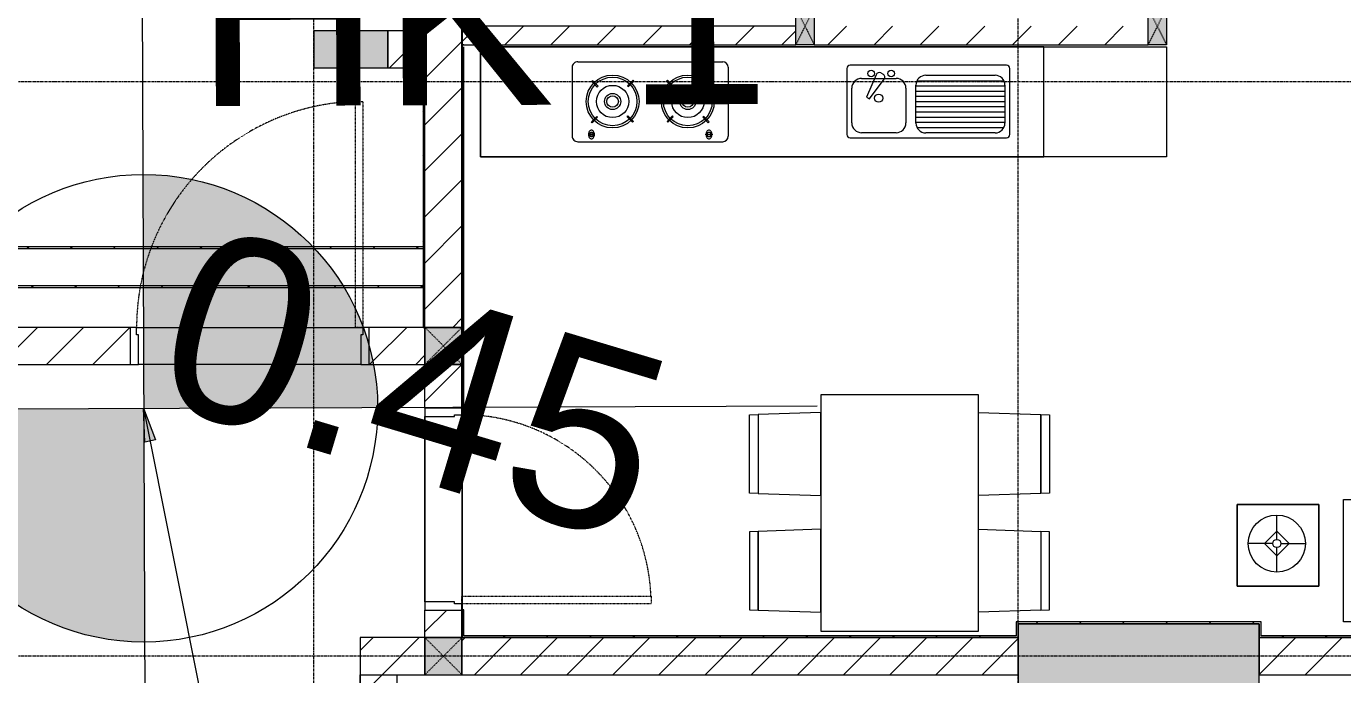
# Model space of a CAD drawing. Header units: millimetres. Extents: x -24439 to 198341, y -52871 to 149926.
# Drawn here: x 116703 to 123803, y 69837 to 73337 of the extents above; entities that cross this region are included whole.
import ezdxf

# ---------------------------------------------------------------- set-up
doc = ezdxf.new("R2010")
doc.units = ezdxf.units.MM
for name, pattern in [('Dash', [6, 3, -3]), ('Grid Line', [22.225, 12.7, -3.175, 3.175, -3.175]), ('NET VAN', [1.06, 0.53, -0.53])]:
    doc.linetypes.add(name, pattern=pattern)
for name, color, linetype, lineweight in [('0-1', 7, 'Continuous', 5), ('A-DETL-GENF-2', 9, 'NET VAN', 9), ('A-DOOR', 31, 'Continuous', 9), ('A-DOOR-FRAM', 31, 'Continuous', 9), ('A-FLOR', 192, 'Continuous', 9), ('A-FLOR-1', 9, 'Continuous', 9), ('A-WALL', 113, 'Continuous', 9), ('A-WALL-1', 253, 'Continuous', 18), ('A-WALL-3', 113, 'Continuous', 18), ('A-WALL-PATT-1', 10, 'Continuous', 9), ('A-WALL-PATT-2', 9, 'Continuous', 9), ('A-WALL-PATT-3', 111, 'Continuous', 9), ('G-IMPT-1', 9, 'Continuous', 9), ('G-IMPT-6', 7, 'Continuous', 9), ('I-FURN', 30, 'Continuous', 9), ('I-FURN-1', 9, 'Continuous', 9), ('I-WALL-1', 253, 'Continuous', 18), ('I-WALL-3', 2, 'Continuous', 18), ('S-COLS', 52, 'Continuous', 9), ('S-COLS-1', 254, 'Continuous', 5), ('S-COLS-2', 253, 'Continuous', 18), ('S-COLS-3', 9, 'Continuous', 9), ('S-COLS-4', 52, 'Continuous', 18), ('S-COLS-5', 52, 'Dash', 9), ('S-COLS-HDLN', 52, 'Dash', 9), ('S-COLS-HDLN-1', 9, 'Dash', 9), ('S-GRID-1', 1, 'Grid Line', 9)]:
    doc.layers.add(name, color=color, linetype=linetype, lineweight=lineweight)
doc.layers.add('G-IMPT-4', color=9, linetype='Continuous', lineweight=9, transparency=0.5)
doc.styles.add('Arial_4', font='arial_0.ttf', dxfattribs={"height": 1000})
pattern_1 = [(45, (0, 0), (-124.4508, 124.4508), [])]
pattern_2 = [(45, (0, 0), (-116.67262, 116.67262), [])]

# ---------------------------------------------------------------- blocks, each defined once
blk = doc.blocks.new('NCV_TKTC_KET CAU_rvt-1-TKCS_MB ĐỊNH VỊ CAO ĐỘ THIẾT KẾ')
at = {"layer": 'S-COLS-1'}
for points in [[(118252.6, 73111.9), (118652.6, 73111.9), (118652.6, 73311.9), (118252.6, 73311.9)], [(123352.6, 69761.9), (123352.6, 70111.9), (122052.6, 70111.9), (122052.6, 69761.9), (122767.7, 69761.9)]]:
    blk.add_hatch(color=256, dxfattribs=at).paths.add_polyline_path(points)
at = {"layer": 'S-COLS-2'}
for p, q in [((118252.6, 73311.9), (118252.6, 73111.9)), ((118652.6, 73311.9), (118252.6, 73311.9)), ((118652.6, 73111.9), (118652.6, 73311.9)), ((118252.6, 73111.9), (118652.6, 73111.9)), ((123352.6, 70111.9), (122052.6, 70111.9)), ((122052.6, 70111.9), (122052.6, 69761.9)), ((123352.6, 69761.9), (123352.6, 70111.9))]:
    blk.add_line(p, q, dxfattribs=at)
blk = doc.blocks.new('HE BEP A1 - HE BEP A 2-944694-TKCS_MB ĐỊNH VỊ CAO ĐỘ THIẾT KẾ')
at = {"layer": 'I-FURN'}
for p, q in [((0, 0), (662.4, 0)), ((0, -594.4), (0, 0)), ((662.4, 0), (662.4, -594.4)), ((662.4, 0), (662.4, -594.4)), ((3700, 0), (662.4, 0)), ((3700, -594.4), (3700, 0)), ((3700, -594.4), (3700, 0)), ((844.9, -120.7), (844.9, -476.9)), ((1706.9, -103.2), (862.4, -103.2)), ((924.9, -128.9), (1298.3, -128.9)), ((1459, -129.9), (1644.4, -129.9)), ((1724.4, -476.9), (1724.4, -120.7)), ((2364, -483.2), (2364, -111.2)), ((3175.6, -81.2), (2394, -81.2)), ((2451.6, -118.3), (2484.1, -118.3)), ((2451.6, -122.3), (2451.6, -118.3)), ((2484.1, -122.3), (2451.6, -122.3)), ((2484.1, -118.3), (2484.1, -122.3)), ((3085.5, -118.3), (3085.5, -122.3)), ((3118, -118.3), (3085.5, -118.3)), ((3085.5, -122.3), (3118, -122.3)), ((3118, -122.3), (3118, -118.3)), ((3205.6, -483.2), (3205.6, -111.2)), ((871.5, -386.8), (871.5, -182.3)), ((871.5, -184.9), (1351.6, -184.9)), ((871.5, -212.9), (1351.6, -212.9)), ((877.9, -156.9), (1345.2, -156.9)), ((1351.6, -182.3), (1351.6, -386.8)), ((1405.6, -369.9), (1405.6, -183.2)), ((1697.8, -183.2), (1697.8, -369.9)), ((2471.8, -183.9), (2467.4, -188.3)), ((2467.4, -188.3), (2496.5, -217.4)), ((2500.9, -213), (2471.8, -183.9)), ((2689.3, -186.7), (2660.2, -215.8)), ((2664.6, -220.2), (2693.7, -191.1)), ((2693.7, -191.1), (2689.3, -186.7)), ((2875.9, -191.1), (2880.3, -186.7)), ((2905, -220.2), (2875.9, -191.1)), ((2880.3, -186.7), (2909.4, -215.8)), ((3068.7, -213), (3097.9, -183.9)), ((3102.3, -188.3), (3073.1, -217.4)), ((3097.9, -183.9), (3102.3, -188.3)), ((871.5, -240.9), (1351.6, -240.9)), ((871.5, -268.9), (1351.6, -268.9)), ((2496.5, -217.4), (2500.9, -213)), ((2660.2, -215.8), (2664.6, -220.2)), ((2909.4, -215.8), (2905, -220.2)), ((3073.1, -217.4), (3068.7, -213)), ((871.5, -296.9), (1351.6, -296.9)), ((871.5, -324.9), (1351.6, -324.9)), ((871.5, -352.9), (1351.6, -352.9)), ((1602.7, -313.4), (1523.8, -418.4)), ((1566.6, -443.1), (1618.1, -322.3)), ((1618.1, -322.3), (1602.7, -313.4)), ((871.5, -380.9), (1351.6, -380.9)), ((876.4, -408.9), (1346.8, -408.9)), ((1644.4, -423.2), (1459, -423.2)), ((2470.1, -405.9), (2499.2, -376.7)), ((2474.5, -410.3), (2470.1, -405.9)), ((2503.6, -381.1), (2474.5, -410.3)), ((2499.2, -376.7), (2503.6, -381.1)), ((2663, -383.9), (2667.3, -379.5)), ((2692.1, -413), (2663, -383.9)), ((2667.3, -379.5), (2696.5, -408.6)), ((2696.5, -408.6), (2692.1, -413)), ((2902.3, -379.5), (2873.2, -408.6)), ((2873.2, -408.6), (2877.5, -413)), ((2877.5, -413), (2906.7, -383.9)), ((2906.7, -383.9), (2902.3, -379.5)), ((3070.4, -376.7), (3066, -381.1)), ((3066, -381.1), (3095.1, -410.3)), ((3099.5, -405.9), (3070.4, -376.7)), ((3095.1, -410.3), (3099.5, -405.9)), ((862.4, -494.4), (1706.9, -494.4)), ((1298.3, -440.1), (924.9, -440.1)), ((1541.1, -452.3), (1528.6, -445.1)), ((3175.6, -513.2), (2394, -513.2)), ((662.4, -594.4), (0, -594.4)), ((662.4, -594.4), (3700, -594.4))]:
    blk.add_line(p, q, dxfattribs=at)
for centre, radius in [((2581.9, -298.5), 142.6), ((2581.9, -298.5), 131.3), ((2581.9, -298.5), 87.2), ((2987.7, -298.5), 142.6), ((2987.7, -298.5), 131.3), ((2987.7, -298.5), 87.2), ((2581.9, -298.5), 43.6), ((2581.9, -298.5), 30.9), ((2987.7, -298.5), 43.6), ((2987.7, -298.5), 30.9), ((1552.8, -316.6), 22.2), ((1485.9, -449.9), 17.8), ((1592.6, -449.9), 17.8)]:
    blk.add_circle(centre, radius, dxfattribs=at)
for centre, radius, start, end in [((862.4, -120.7), 17.5, 90, 180), ((924.9, -182.3), 53.3, 90, 180), ((1298.3, -182.3), 53.3, 0, 90), ((1459, -183.2), 53.3, 90, 180), ((1644.4, -183.2), 53.3, 0, 90), ((1706.9, -120.7), 17.5, 0, 90), ((2394, -111.2), 30, 90, 180), ((2485.1, -120.7), 33.5, 163.94189, 180), ((2485.1, -120.7), 33.5, 180, 196.05811), ((2476.6, -118.2), 24.7, 145.20397, 163.94189), ((2476.6, -123.1), 24.7, 196.05811, 214.79603), ((2467.8, -120.3), 11.6, 9.71775, 170.28225), ((2467.8, -120.3), 11.6, 189.9102, 350.0898), ((2471.3, -114.5), 18.1, 120.79762, 145.20397), ((2471.3, -126.9), 18.1, 214.79603, 239.20238), ((2467.9, -108.8), 11.5, 90, 120.79762), ((2467.9, -108.8), 11.5, 59.20238, 90), ((2464.5, -114.5), 18.1, 34.79603, 59.20238), ((2464.5, -126.9), 18.1, 300.79762, 325.20397), ((2459.1, -118.2), 24.7, 16.05811, 34.79603), ((2459.1, -123.1), 24.7, 325.20397, 343.94189), ((2450.6, -120.7), 33.5, 0, 16.05811), ((2450.6, -120.7), 33.5, 343.94189, 0), ((3119, -120.7), 33.5, 163.94189, 180), ((3119, -120.7), 33.5, 180, 196.05811), ((3110.5, -118.2), 24.7, 145.20397, 163.94189), ((3110.5, -123.1), 24.7, 196.05811, 214.79603), ((3105.2, -114.5), 18.1, 120.79762, 145.20397), ((3105.2, -126.9), 18.1, 214.79603, 239.20238), ((3101.8, -120.3), 11.6, 9.71775, 170.28225), ((3101.8, -120.3), 11.6, 189.9102, 350.0898), ((3101.8, -108.8), 11.5, 90, 120.79762), ((3101.8, -108.8), 11.5, 59.20238, 90), ((3098.4, -114.5), 18.1, 34.79603, 59.20238), ((3098.4, -126.9), 18.1, 300.79762, 325.20397), ((3093, -118.2), 24.7, 16.05811, 34.79603), ((3093, -123.1), 24.7, 325.20397, 343.94189), ((3084.5, -120.7), 33.5, 0, 16.05811), ((3084.5, -120.7), 33.5, 343.94189, 0), ((3175.6, -111.2), 30, 360, 90), ((2467.9, -132.6), 11.5, 239.20238, 270), ((2467.9, -132.6), 11.5, 270, 300.79762), ((3101.8, -132.6), 11.5, 239.20238, 270), ((3101.8, -132.6), 11.5, 270, 300.79762), ((924.9, -386.8), 53.3, 180, 270), ((1298.3, -386.8), 53.3, 270, 0), ((1459, -369.9), 53.3, 180, 270), ((1537.5, -429.7), 17.8, 140.53825, 240.0479), ((1644.4, -369.9), 53.3, 270, 0), ((862.4, -476.9), 17.5, 180, 270), ((1549.9, -436.9), 17.8, 240.0479, 339.46209), ((1706.9, -476.9), 17.5, 270, 0), ((2394, -483.2), 30, 180, 270), ((3175.6, -483.2), 30, 270, 0)]:
    blk.add_arc(centre, radius, start, end, dxfattribs=at)
at = {"layer": 'I-FURN-1'}
for p, q in [((0, 0), (3700, 0)), ((0, -594.4), (0, 0)), ((3700, 0), (3700, -594.4)), ((3700, -594.4), (0, -594.4))]:
    blk.add_line(p, q, dxfattribs=at)
blk = doc.blocks.new('G1_SOF - BO TRU - 100x200-V62-TKCS_MB ĐỊNH VỊ CAO ĐỘ THIẾT KẾ')
at = {"layer": 'S-COLS-3'}
blk.add_hatch(color=256, dxfattribs=at).paths.add_polyline_path([(-50, -100), (50, -100), (50, 100), (-50, 100)])
at = {"layer": 'S-COLS-2'}
for p, q in [((-50, 100), (50, 100)), ((-50, -100), (-50, 100)), ((50, 100), (50, -100)), ((50, -100), (-50, -100))]:
    blk.add_line(p, q, dxfattribs=at)
at = {"layer": 'S-COLS-HDLN-1'}
for p, q in [((50, -100), (-50, 100)), ((-50, -100), (50, 100))]:
    blk.add_line(p, q, dxfattribs=at)
blk = doc.blocks.new('LOBBY_SOFA_1 - LOBBY_SOFA_1-V118-TKCS_MB ĐỊNH VỊ CAO ĐỘ THIẾT KẾ')
at = {"layer": 'I-FURN'}
for p, q in [((-2172.3, 1064.5), (-2172.3, 1504.5)), ((-2128.3, 1548.5), (-1160.3, 1548.5)), ((-1116.3, 1504.5), (-1116.3, 1064.5)), ((-1160.3, 1020.5), (-2128.3, 1020.5)), ((-2556, 660), (-708, 660)), ((-2556, 0), (-2556, 660)), ((-2457, 66), (-2457, 660)), ((-1907, 143), (-1907, 660)), ((-1357, 143), (-1357, 660)), ((-807, 660), (-807, 66)), ((-708, 660), (-708, 0)), ((-2688.2, 633.5), (-3128.2, 633.5)), ((-3128.2, 633.5), (-3128.2, 193.5)), ((-2915.4, 445), (-2915.4, 577)), ((-2688.2, 193.5), (-2688.2, 633.5)), ((-2981.4, 423), (-2915.4, 489)), ((-2915.4, 489), (-2849.4, 423)), ((-2937.4, 423), (-3069.4, 423)), ((-2915.4, 357), (-2981.4, 423)), ((-2849.4, 423), (-2915.4, 357)), ((-2915.4, 269), (-2915.4, 401)), ((-2893.4, 423), (-2761.4, 423)), ((-3128.2, 193.5), (-2688.2, 193.5)), ((-807, 143), (-2457, 143)), ((-708, 0), (-2556, 0)), ((-807, 66), (-2457, 66))]:
    blk.add_line(p, q, dxfattribs=at)
for radius in [154, 22]:
    blk.add_circle((-2915.4, 423), radius, dxfattribs=at)
for centre, start, end in [((-2128.3, 1504.5), 90, 180), ((-1160.3, 1504.5), 0, 90), ((-2128.3, 1064.5), 180, 270), ((-1160.3, 1064.5), 270, 0)]:
    blk.add_arc(centre, 44, start, end, dxfattribs=at)
at = {"layer": 'I-FURN-1'}
for p, q in [((-2172.3, 1064.5), (-2172.3, 1504.5)), ((-2128.3, 1548.5), (-1160.3, 1548.5)), ((-1116.3, 1504.5), (-1116.3, 1064.5)), ((-1160.3, 1020.5), (-2128.3, 1020.5)), ((-2556, 660), (-708, 660)), ((-2556, 0), (-2556, 660)), ((-708, 660), (-708, 0)), ((-3128.2, 633.5), (-2688.2, 633.5)), ((-3128.2, 193.5), (-3128.2, 633.5)), ((-2688.2, 633.5), (-2688.2, 193.5)), ((-2688.2, 193.5), (-3128.2, 193.5)), ((-708, 0), (-2556, 0))]:
    blk.add_line(p, q, dxfattribs=at)
for centre, start, end in [((-2128.3, 1504.5), 90, 180), ((-1160.3, 1504.5), 0, 90), ((-2128.3, 1064.5), 180, 270), ((-1160.3, 1064.5), 270, 0)]:
    blk.add_arc(centre, 44, start, end, dxfattribs=at)
blk = doc.blocks.new('RES_BAN AN 1 - RES_BAN AN 1-V26-TKCS_MB ĐỊNH VỊ CAO ĐỘ THIẾT KẾ')
at = {"layer": 'I-FURN-1'}
for p, q in [((-425, 0), (-425, -1275)), ((425, 0), (-425, 0)), ((425, -1275), (425, 0)), ((-761.9, -113.5), (-809.6, -115.1)), ((-809.6, -115.1), (-809.6, -536.9)), ((-761.9, -113.5), (-425, -102.3)), ((-761.9, -538.5), (-761.9, -113.5)), ((-761.9, -538.5), (-761.9, -113.5)), ((-425, -102.3), (-425, -549.7)), ((425, -102.3), (425, -549.7)), ((761.9, -113.5), (425, -102.3)), ((761.9, -538.5), (761.9, -113.5)), ((761.9, -113.5), (761.9, -538.5)), ((809.6, -115.1), (761.9, -113.5)), ((809.6, -536.9), (809.6, -115.1)), ((-809.6, -536.9), (-761.9, -538.5)), ((-425, -549.7), (-761.9, -538.5)), ((425, -549.7), (761.9, -538.5)), ((761.9, -538.5), (809.6, -536.9)), ((-809.6, -745.3), (-761.9, -743.8)), ((-809.6, -1167.2), (-809.6, -745.3)), ((-761.9, -743.8), (-425, -732.5)), ((-761.9, -1168.8), (-761.9, -743.8)), ((-761.9, -743.8), (-761.9, -1168.8)), ((-425, -732.5), (-425, -1180)), ((425, -732.5), (425, -1180)), ((761.9, -743.8), (425, -732.5)), ((761.9, -743.8), (809.6, -745.3)), ((761.9, -1168.8), (761.9, -743.8)), ((761.9, -1168.8), (761.9, -743.8)), ((809.6, -745.3), (809.6, -1167.2)), ((-761.9, -1168.8), (-809.6, -1167.2)), ((-425, -1180), (-761.9, -1168.8)), ((425, -1180), (761.9, -1168.8)), ((809.6, -1167.2), (761.9, -1168.8)), ((-425, -1275), (425, -1275))]:
    blk.add_line(p, q, dxfattribs=at)
blk = doc.blocks.new('NCV_TKTC_TANG 1_rvt-1-TKCS_MB ĐỊNH VỊ CAO ĐỘ THIẾT KẾ')
at = {"layer": 'A-WALL-PATT-1'}
h = blk.add_hatch(dxfattribs=at)
h.set_pattern_fill('FP_2', color=256, style=0, pattern_type=2)
h.set_pattern_definition(pattern_1)
h.paths.add_polyline_path([(119136.4, 73236.9), (120852.6, 73236.9), (120852.6, 73336.9), (119052.6, 73336.9), (119052.6, 73236.9)])
h = blk.add_hatch(dxfattribs=at)
h.set_pattern_fill('FP_2', color=256, style=0, pattern_type=2)
h.set_pattern_definition(pattern_1)
h.paths.add_polyline_path([(121557.2, 73236.9), (122752.6, 73236.9), (122752.6, 73336.9), (120952.6, 73336.9), (120952.6, 73236.9)])
at = {"layer": 'A-WALL-PATT-2'}
h = blk.add_hatch(dxfattribs=at)
h.set_pattern_fill('FP_3', color=256, style=0, pattern_type=2)
h.set_pattern_definition(pattern_2)
h.paths.add_polyline_path([(119062.6, 70036.9), (119062.6, 70187.4), (119052.6, 70187.4), (119052.6, 70036.9)])
h.paths.add_polyline_path([(119052.6, 71277.4), (119062.6, 71277.4), (119062.6, 73236.9), (119052.6, 73236.9), (119052.6, 71430.8)])
h = blk.add_hatch(dxfattribs=at)
h.set_pattern_fill('FP_3', color=256, style=0, pattern_type=2)
h.set_pattern_definition(pattern_2)
h.paths.add_polyline_path([(122767.7, 70111.9), (123352.4, 70111.9), (123352.4, 70121.9), (122042.4, 70121.9), (122042.4, 70111.9), (122162.4, 70111.9)])
h = blk.add_hatch(dxfattribs=at)
h.set_pattern_fill('FP_3', color=256, style=0, pattern_type=2)
h.set_pattern_definition(pattern_2)
h.paths.add_polyline_path([(121557.2, 70036.9), (122042.4, 70036.9), (122042.4, 70046.9), (119062.6, 70046.9), (119062.6, 70036.9), (119136.4, 70036.9)])
h = blk.add_hatch(dxfattribs=at)
h.set_pattern_fill('FP_3', color=256, style=0, pattern_type=2)
h.set_pattern_definition(pattern_2)
h.paths.add_polyline_path([(123978.1, 70036.9), (125852.6, 70036.9), (125852.6, 70046.9), (123352.4, 70046.9), (123352.4, 70036.9), (123372.9, 70036.9)])
at = {"layer": 'A-FLOR-1'}
for p, q in [((118852.7, 71230.3), (118852.7, 70230.3)), ((119052.6, 71277.4), (119052.6, 70187.4)), ((119052.7, 70187.4), (119052.7, 71277.4))]:
    blk.add_line(p, q, dxfattribs=at)
at = {"layer": 'A-WALL-1'}
for p, q in [((120852.6, 73336.9), (119052.6, 73336.9)), ((119052.6, 73336.9), (119052.6, 73236.9)), ((119052.6, 73236.9), (120852.6, 73236.9)), ((120952.6, 73236.9), (122752.6, 73236.9))]:
    blk.add_line(p, q, dxfattribs=at)
at = {"layer": 'I-WALL-1'}
for p, q in [((119062.6, 73236.9), (119052.6, 73236.9)), ((119052.6, 73236.9), (119052.6, 71277.4)), ((119062.6, 71277.4), (119062.6, 73226.9)), ((119052.6, 71277.4), (119062.6, 71277.4)), ((119062.6, 70187.4), (119052.6, 70187.4)), ((119052.6, 70187.4), (119052.6, 70036.9)), ((119062.6, 70046.9), (119062.6, 70187.4)), ((123352.4, 70121.9), (122042.4, 70121.9)), ((122042.4, 70121.9), (122042.4, 70111.9)), ((122042.4, 70111.9), (122042.4, 70046.9)), ((122052.4, 70111.9), (123352.4, 70111.9)), ((122052.4, 70036.9), (122052.4, 70111.9)), ((123362.4, 70121.9), (123352.4, 70121.9)), ((123352.4, 70111.9), (123352.4, 70046.9)), ((123362.4, 70046.9), (123362.4, 70121.9)), ((119052.6, 70036.9), (119062.6, 70036.9)), ((122042.4, 70046.9), (119062.6, 70046.9)), ((119062.6, 70036.9), (122042.4, 70036.9)), ((122042.4, 70036.9), (122052.4, 70036.9)), ((123352.4, 70046.9), (123352.4, 70036.9)), ((123352.4, 70036.9), (125852.6, 70036.9)), ((125842.6, 70046.9), (123362.4, 70046.9))]:
    blk.add_line(p, q, dxfattribs=at)
at = {"layer": 'I-FURN-1', "rotation": 180}
for name, p in [('HE BEP A1 - HE BEP A 2-944694-TKCS_MB ĐỊNH VỊ CAO ĐỘ THIẾT KẾ', (122852.6, 72632.6)), ('RES_BAN AN 1 - RES_BAN AN 1-V26-TKCS_MB ĐỊNH VỊ CAO ĐỘ THIẾT KẾ', (121412.6, 70071.9))]:
    blk.add_blockref(name, p, dxfattribs=at)
at = {"layer": 'I-FURN-1'}
blk.add_blockref('LOBBY_SOFA_1 - LOBBY_SOFA_1-V118-TKCS_MB ĐỊNH VỊ CAO ĐỘ THIẾT KẾ', (126362.6, 70121.9), dxfattribs=at)
at = {"layer": 'S-COLS-3', "rotation": 180}
for p in [(120902.6, 73336.9), (122802.6, 73336.9)]:
    blk.add_blockref('G1_SOF - BO TRU - 100x200-V62-TKCS_MB ĐỊNH VỊ CAO ĐỘ THIẾT KẾ', p, dxfattribs=at)
blk = doc.blocks.new('FD_01 - FD_01-1200x2200mm-V308-TKCS_MB ĐỊNH VỊ CAO ĐỘ THIẾT KẾ')
at = {"layer": 'A-DETL-GENF-2'}
for p, q in [((570, 199.9), (570, 1320)), ((570, 1320), (610, 1320)), ((610, 1320), (610, 106)), ((570, 100), (570, 199.9)), ((610, 100), (570, 100)), ((610, 106), (610, 100))]:
    blk.add_line(p, q, dxfattribs=at)
for start, end in [(91.87889, 139.09412), (139.09412, 166.90577), (166.90577, 180)]:
    blk.add_arc((610, 100), 1220, start, end, dxfattribs=at)
at = {"layer": 'A-DOOR-FRAM'}
for p, q in [((-610, 100), (-645, 100)), ((-645, 100), (-645, -100)), ((-610, 60), (-610, 100)), ((610, 100), (610, 60)), ((645, 100), (611.9, 100)), ((645, -2.4), (645, 100)), ((-600, 60), (-610, 60)), ((-600, -100), (-600, 60)), ((610, 60), (600, 60)), ((600, 60), (600, -100)), ((645, -100), (645, -2.4)), ((-645, -100), (-600, -100)), ((600, -100), (645, -100))]:
    blk.add_line(p, q, dxfattribs=at)
blk = doc.blocks.new('FD_05 - FD_05-1000x2200mm-835434-TKCS_MB ĐỊNH VỊ CAO ĐỘ THIẾT KẾ')
at = {"layer": 'A-DETL-GENF-2'}
for p, q in [((470, 100), (470, 1120)), ((470, 1120), (510, 1120)), ((510, 1120), (510, 100)), ((510, 100), (470, 100))]:
    blk.add_line(p, q, dxfattribs=at)
blk.add_arc((510, 100), 1020, 92.24747, 180, dxfattribs=at)
at = {"layer": 'A-DOOR-FRAM'}
for p, q in [((-510, 100), (-545, 100)), ((-545, 100), (-545, -100)), ((-510, 60), (-510, 100)), ((545, 100), (510, 100)), ((510, 100), (510, 60)), ((545, -100), (545, 100)), ((-500, 60), (-510, 60)), ((-500, -100), (-500, 60)), ((510, 60), (500, 60)), ((500, 60), (500, -100)), ((-545, -100), (-500, -100)), ((500, -100), (545, -100))]:
    blk.add_line(p, q, dxfattribs=at)
blk = doc.blocks.new('G1_SOF - BO TRU - 200x200-3051103-TKCS_MB ĐỊNH VỊ CAO ĐỘ THIẾT KẾ')
at = {"layer": 'S-COLS-HDLN'}
for p, q in [((-100, -100), (100, 100)), ((100, -100), (-100, 100))]:
    blk.add_line(p, q, dxfattribs=at)
blk = doc.blocks.new('NCV_TKCS_251209_TONG THE HIEN TRANG SAN DUONG - NCV_TKCS_HIEN TRANG_251209a_dwg-1612995-TKCS_MB ĐỊNH VỊ CAO ĐỘ THIẾT KẾ')
at = {"layer": 'G-IMPT-1'}
blk.add_hatch(color=256, dxfattribs=at).paths.add_polyline_path([(563585668.5, 1145047583.2), (563585610.4, 1145047756.2), (563585721.5, 1145047611.4)])
at = {"layer": 'G-IMPT-4'}
h = blk.add_hatch(color=256, dxfattribs=at)
h.paths.add_polyline_path([(563585978.6, 1145046549), (563585610.4, 1145047756.2), (563584403.2, 1145047388), (563584442.7, 1145047277.4), (563584492.2, 1145047170.9), (563584551.5, 1145047069.5), (563584619.9, 1145046974), (563584696.9, 1145046885.3), (563584781.8, 1145046804.2), (563584873.9, 1145046731.3), (563584972.4, 1145046667.3), (563585076.4, 1145046612.7), (563585183.2, 1145046568.6), (563585293.7, 1145046534.5), (563585406.8, 1145046510.6), (563585521.6, 1145046497.2), (563585637.2, 1145046494.4), (563585752.5, 1145046502.1), (563585866.6, 1145046520.4)])
h.paths.add_polyline_path([(563585610.4, 1145047756.2), (563586817.7, 1145048124.4), (563586780.2, 1145048230.2), (563586733.4, 1145048332.3), (563586677.8, 1145048429.9), (563586613.7, 1145048522.1), (563586541.6, 1145048608.2), (563586462.2, 1145048687.6), (563586376.1, 1145048759.6), (563586283.9, 1145048823.7), (563586179.1, 1145048883), (563586069.2, 1145048932), (563585955, 1145048970.4), (563585837.8, 1145048997.7), (563585718.4, 1145049013.7), (563585598.1, 1145049018.3), (563585477.9, 1145049011.4), (563585359, 1145048993), (563585242.2, 1145048963.4), (563585277.4, 1145048848.2)])
at = {"layer": 'G-IMPT-1'}
for p, q in [((563584698.8, 1145050745.3), (563586522.1, 1145044767.1)), ((563582136.6, 1145046696.7), (563589084.3, 1145048815.7)), ((563585610.4, 1145047756.2), (563588639.9, 1145042064.2)), ((563585668.5, 1145047583.2), (563585610.4, 1145047756.2)), ((563585610.4, 1145047756.2), (563585721.5, 1145047611.4)), ((563585721.5, 1145047611.4), (563585668.5, 1145047583.2))]:
    blk.add_line(p, q, dxfattribs=at)
blk.add_circle((563585610.4, 1145047756.2), 1262.1, dxfattribs=at)
at = {"layer": 'G-IMPT-6', "insert": (563585111.7, 1145050354), "char_height": 1000, "width": 3706.531, "attachment_point": 1, "rotation": 16.96142, "line_spacing_factor": 0.941778, "style": 'Arial_4'}
blk.add_mtext('HK 1', dxfattribs=at)
at = {"layer": 'G-IMPT-6', "insert": (563585610.4, 1145048806.3), "char_height": 1000, "width": 3253.918, "attachment_point": 1, "line_spacing_factor": 0.941778, "style": 'Arial_4'}
blk.add_mtext('0.45', dxfattribs=at)
blk = doc.blocks.new('NCV_TKCS_251209_TONG THE HIEN TRANG SAN DUONG - NCV_TKCS_251209_TONG THE HIEN TRANG SAN DUONG-1605292-TKCS_MB ĐỊNH VỊ CAO ĐỘ THIẾT KẾ')
at = {"rotation": 343.2379237072182}
blk.add_blockref('NCV_TKCS_251209_TONG THE HIEN TRANG SAN DUONG - NCV_TKCS_HIEN TRANG_251209a_dwg-1612995-TKCS_MB ĐỊNH VỊ CAO ĐỘ THIẾT KẾ', (-869777547.7, -933796958.8), dxfattribs=at)

msp = doc.modelspace()

# ---------------------------------------------------------------- hatches: boundary and pattern name
at = {"layer": 'A-WALL-PATT-3'}
h = msp.add_hatch(dxfattribs=at)
h.set_pattern_fill('FP_8', color=256, style=0, pattern_type=2)
h.set_pattern_definition(pattern_2)
h.paths.add_polyline_path([(118842.5, 71711.9), (118852.5, 71711.9), (118852.5, 74506.9), (118842.5, 74506.9), (118842.5, 72417)])
h = msp.add_hatch(dxfattribs=at)
h.set_pattern_fill('FP_1', color=256, style=0, pattern_type=2)
h.set_pattern_definition(pattern_1)
h.paths.add_polyline_path([(119012.5, 70036.9), (119052.5, 70036.9), (119052.5, 70185.3), (118852.5, 70185.3), (118852.5, 70036.9)])
h.paths.add_polyline_path([(118852.5, 71275.3), (119052.5, 71275.3), (119052.5, 71511.9), (118852.5, 71511.9), (118852.5, 71430.8)])
h.paths.add_polyline_path([(118852.5, 71711.9), (119052.5, 71711.9), (119052.5, 74516.9), (118852.5, 74516.9), (118852.5, 71926.9)])
h = msp.add_hatch(dxfattribs=at)
h.set_pattern_fill('FP_1', color=256, style=0, pattern_type=2)
h.set_pattern_definition(pattern_1)
h.paths.add_polyline_path([(118852.5, 73111.9), (118852.5, 73311.9), (118652.6, 73311.9), (118652.6, 73111.9)])
h = msp.add_hatch(dxfattribs=at)
h.set_pattern_fill('FP_8', color=256, style=0, pattern_type=2)
h.set_pattern_definition(pattern_2)
h.paths.add_polyline_path([(116262.6, 72136.9), (117332.6, 72136.9), (117331.2, 72146.9), (116262.6, 72146.9)])
h.paths.add_polyline_path([(118256, 72136.9), (118842.5, 72136.9), (118842.5, 72146.9), (118246.5, 72146.9)])
h = msp.add_hatch(dxfattribs=at)
h.set_pattern_fill('FP_8', color=256, style=0, pattern_type=2)
h.set_pattern_definition(pattern_2)
h.paths.add_polyline_path([(117335.6, 72136.9), (118256, 72136.9), (118246.5, 72146.9), (117332.5, 72146.9), (117332.6, 72136.9)])
h = msp.add_hatch(dxfattribs=at)
h.set_pattern_fill('FP_8', color=256, style=0, pattern_type=2)
h.set_pattern_definition(pattern_2)
h.paths.add_polyline_path([(116715.5, 71926.9), (117333.3, 71926.9), (117331.2, 71936.9), (116252.6, 71936.9), (116252.6, 71926.9)])
h.paths.add_polyline_path([(118852.5, 71926.9), (118852.5, 71936.9), (118409.6, 71936.9), (118416.2, 71926.9), (118842.5, 71926.9)])
h.paths.add_polyline_path([(114362.6, 71926.9), (116152.6, 71926.9), (116152.6, 71936.9), (114352.6, 71936.9), (114352.6, 71926.9)])
h = msp.add_hatch(dxfattribs=at)
h.set_pattern_fill('FP_8', color=256, style=0, pattern_type=2)
h.set_pattern_definition(pattern_2)
h.paths.add_polyline_path([(118015.7, 71926.9), (118415.1, 71928.6), (118409.6, 71936.9), (117333.2, 71936.9), (117335.6, 71926.9), (117954.7, 71926.9)])
h = msp.add_hatch(dxfattribs=at)
h.set_pattern_fill('FP_1', color=256, style=0, pattern_type=2)
h.set_pattern_definition(pattern_1)
h.paths.add_polyline_path([(118577, 71511.9), (118852.5, 71511.9), (118852.5, 71711.9), (118552.5, 71711.9), (118552.5, 71609.6), (118574.9, 71511.9)])
h.paths.add_polyline_path([(116715.5, 71511.9), (117262.5, 71511.9), (117262.5, 71711.9), (116252.6, 71711.9), (116252.6, 71511.9)])
h = msp.add_hatch(dxfattribs=at)
h.set_pattern_fill('FP_1', color=256, style=0, pattern_type=2)
h.set_pattern_definition(pattern_1)
h.paths.add_polyline_path([(118552.5, 71511.9), (118574.9, 71511.9), (118552.5, 71609.6)])
h = msp.add_hatch(dxfattribs=at)
h.set_pattern_fill('FP_1', color=256, style=0, pattern_type=2)
h.set_pattern_definition(pattern_1)
h.paths.add_polyline_path([(121557.2, 69836.9), (122052.6, 69836.9), (122052.6, 70036.9), (119052.5, 70036.9), (119052.5, 69836.9), (119136.4, 69836.9)])
h.paths.add_polyline_path([(118502.5, 69836.9), (118852.5, 69836.9), (118852.5, 70036.9), (118502.5, 70036.9)])
h = msp.add_hatch(dxfattribs=at)
h.set_pattern_fill('FP_1', color=256, style=0, pattern_type=2)
h.set_pattern_definition(pattern_1)
h.paths.add_polyline_path([(126552.6, 69836.9), (126552.6, 70036.9), (123352.6, 70036.9), (123352.6, 69836.9), (124677.6, 69836.9), (124677.6, 69840.3), (124727.6, 69840.3), (124727.6, 69836.9), (126399, 69836.9)])
h = msp.add_hatch(dxfattribs=at)
h.set_pattern_fill('FP_1', color=256, style=0, pattern_type=2)
h.set_pattern_definition(pattern_1)
h.paths.add_polyline_path([(118702.6, 66936.9), (118702.6, 69836.9), (118502.6, 69836.9), (118502.6, 66936.9), (118531.1, 66936.9)])
at = {"layer": 'S-COLS-1'}
for points in [[(118852.5, 71511.9), (119052.5, 71511.9), (119052.5, 71711.9), (118852.5, 71711.9)], [(118852.5, 69836.9), (119052.5, 69836.9), (119052.5, 70036.9), (118852.5, 70036.9)]]:
    msp.add_hatch(color=256, dxfattribs=at).paths.add_polyline_path(points)

# ---------------------------------------------------------------- linework, layer by layer
at = {"layer": 'A-FLOR'}
msp.add_line((118502.5, 66736.9), (118502.5, 69836.9), dxfattribs=at)
at = {"layer": 'A-WALL'}
for p, q in [((118852.5, 71275.3), (118852.5, 74506.9)), ((117297.5, 71711.9), (118517.5, 71711.9)), ((118842.5, 71711.9), (119052.5, 71711.9)), ((118507.5, 71511.9), (117307.5, 71511.9)), ((119052.5, 71511.9), (118852.5, 71511.9)), ((118852.5, 70230.3), (118852.5, 71230.3)), ((119052.5, 71240.3), (119052.5, 70220.3)), ((118852.5, 69836.9), (118852.5, 70185.3)), ((118842.5, 70036.9), (118502.5, 70036.9)), ((118502.5, 70036.9), (118502.5, 69836.9)), ((118852.5, 70036.9), (119052.5, 70036.9)), ((119052.5, 70036.9), (119052.5, 69836.9))]:
    msp.add_line(p, q, dxfattribs=at)
at = {"layer": 'A-WALL-3'}
for p, q in [((119052.5, 71711.9), (119052.5, 75336.9)), ((118852.5, 73311.9), (118652.6, 73311.9)), ((118652.6, 73311.9), (118652.6, 73111.9)), ((118652.6, 73111.9), (118852.5, 73111.9)), ((117262.5, 71711.9), (116252.6, 71711.9)), ((118842.5, 71711.9), (118552.5, 71711.9)), ((114352.6, 71511.9), (117262.5, 71511.9)), ((118552.5, 71511.9), (118852.5, 71511.9)), ((119052.5, 71275.3), (119052.5, 71511.9)), ((119052.5, 70036.9), (119052.5, 70185.3)), ((118852.5, 70036.9), (118842.5, 70036.9)), ((122052.6, 70036.9), (119052.5, 70036.9)), ((122052.6, 69836.9), (122052.6, 70036.9)), ((126552.6, 70036.9), (123352.6, 70036.9)), ((123352.6, 70036.9), (123352.6, 69836.9)), ((118502.5, 69836.9), (118852.5, 69836.9)), ((118502.6, 69836.9), (118502.6, 66736.9)), ((118702.6, 66936.9), (118702.6, 69836.9)), ((119052.5, 69836.9), (122052.6, 69836.9)), ((123352.6, 69836.9), (124677.6, 69836.9))]:
    msp.add_line(p, q, dxfattribs=at)
at = {"layer": 'I-WALL-3'}
for p, q in [((118842.5, 74506.9), (118842.5, 71711.9)), ((116252.6, 72136.9), (118842.5, 72136.9)), ((118842.5, 72146.9), (116262.6, 72146.9)), ((118852.5, 71936.9), (116252.6, 71936.9)), ((116252.6, 71926.9), (118842.5, 71926.9)), ((118852.5, 71926.9), (118852.5, 71936.9))]:
    msp.add_line(p, q, dxfattribs=at)
at = {"layer": 'S-COLS'}
for p, q in [((119052.5, 71711.9), (118852.5, 71711.9)), ((118852.5, 71711.9), (118852.5, 71511.9)), ((118852.5, 71511.9), (119052.5, 71511.9)), ((119052.5, 70036.9), (118852.5, 70036.9)), ((118852.5, 70036.9), (118852.5, 69836.9)), ((119052.5, 69836.9), (119052.5, 70036.9))]:
    msp.add_line(p, q, dxfattribs=at)
at = {"layer": 'S-COLS-4'}
for p, q in [((119052.5, 71511.9), (119052.5, 71711.9)), ((118852.5, 69836.9), (119052.5, 69836.9))]:
    msp.add_line(p, q, dxfattribs=at)
at = {"layer": 'S-GRID-1'}
for p, q in [((118252.6, 20960.6), (118252.6, 80482.7)), ((122052.6, 20960.6), (122052.6, 80482.7)), ((131551.8, 73036.9), (29351.8, 73036.9)), ((131551.8, 69936.9), (29351.8, 69936.9))]:
    msp.add_line(p, q, dxfattribs=at)

# ---------------------------------------------------------------- block references
at = {"layer": '0-1'}
for name in ['NCV_TKTC_KET CAU_rvt-1-TKCS_MB ĐỊNH VỊ CAO ĐỘ THIẾT KẾ', 'NCV_TKTC_TANG 1_rvt-1-TKCS_MB ĐỊNH VỊ CAO ĐỘ THIẾT KẾ']:
    msp.add_blockref(name, (0, 0), dxfattribs=at)
at = {"layer": 'A-DETL-GENF-2'}
msp.add_blockref('NCV_TKCS_251209_TONG THE HIEN TRANG SAN DUONG - NCV_TKCS_251209_TONG THE HIEN TRANG SAN DUONG-1605292-TKCS_MB ĐỊNH VỊ CAO ĐỘ THIẾT KẾ', (26103.5, 9888.2), dxfattribs=at)
at = {"layer": 'A-DOOR'}
msp.add_blockref('FD_01 - FD_01-1200x2200mm-V308-TKCS_MB ĐỊNH VỊ CAO ĐỘ THIẾT KẾ', (117907.5, 71611.9), dxfattribs=at)
at = {"layer": 'A-DOOR', "rotation": 270.0000000000001}
msp.add_blockref('FD_05 - FD_05-1000x2200mm-835434-TKCS_MB ĐỊNH VỊ CAO ĐỘ THIẾT KẾ', (118952.5, 70730.3), dxfattribs=at)
at = {"layer": 'S-COLS-5', "rotation": 180}
for p in [(118952.5, 71611.9), (118952.5, 69936.9)]:
    msp.add_blockref('G1_SOF - BO TRU - 200x200-3051103-TKCS_MB ĐỊNH VỊ CAO ĐỘ THIẾT KẾ', p, dxfattribs=at)

doc.saveas('drawing.dxf')
